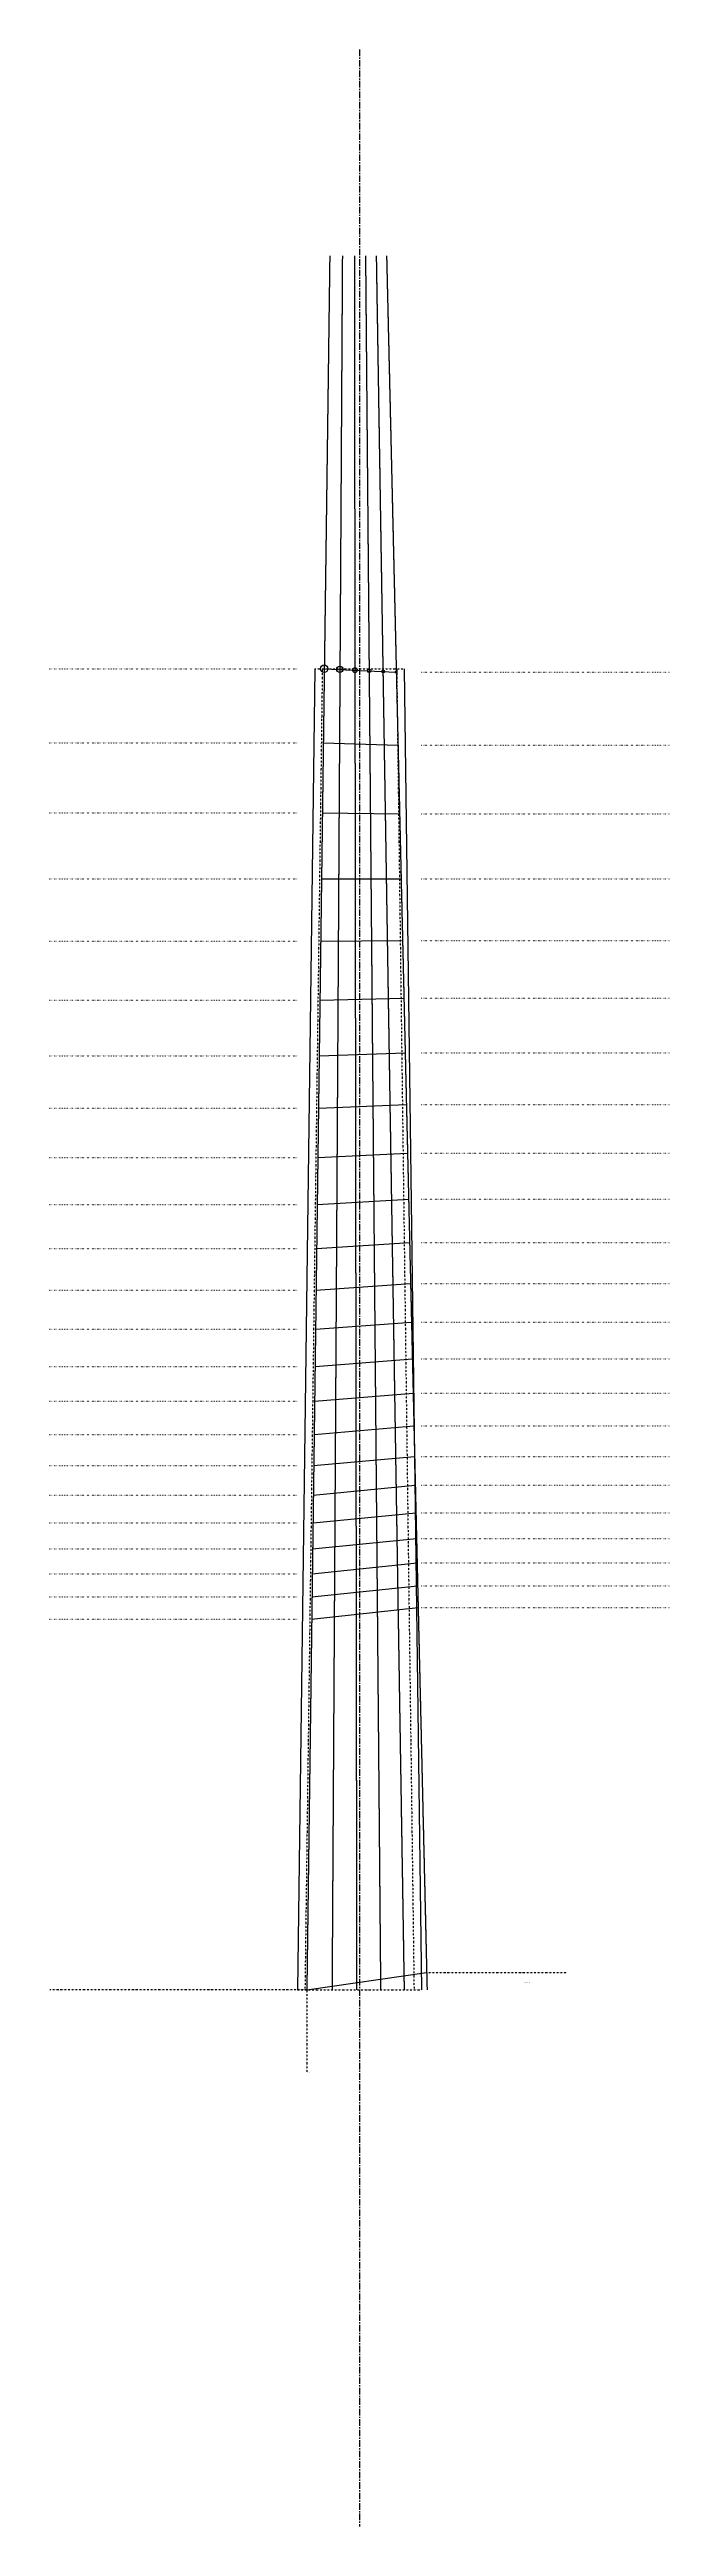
# Model space of a CAD drawing. Header units: millimetres. Extents: x 0 to 300, y -150 to 1050.
import ezdxf

# ---------------------------------------------------------------- set-up
doc = ezdxf.new("R2010")
doc.units = ezdxf.units.MM
for name, pattern in [('CENTER', [5.08, 3.175, -0.635, 0.635, -0.635]), ('DASHED', [1.524, 1.27, -0.254]), ('DASHED2', [0.762, 0.635, -0.127]), ('DOT', [0.508, 0, -0.508]), ('DOT2', [0.254, 0, -0.254])]:
    doc.linetypes.add(name, pattern=pattern)
doc.styles.add('OpenSans', font='OpenSans-Regular.ttf')

msp = doc.modelspace()

# ---------------------------------------------------------------- linework, layer by layer
at = {"linetype": 'CENTER'}
msp.add_line((150, 1050), (150, -150), dxfattribs=at)
at = {"linetype": 'DASHED'}
for p, q in [((135.6, 950), (124.5, 110)), ((141.7, 950), (136.7, 110)), ((147.5, 950), (148.6, 110)), ((152.9, 950), (160.2, 110)), ((158.1, 950), (171.6, 110)), ((163.1, 950), (182.7, 110))]:
    msp.add_line(p, q, dxfattribs=at)
at = {"linetype": 'DASHED2'}
for p, q in [((135.6, 950), (124.5, 110)), ((141.7, 950), (136.7, 110)), ((147.5, 950), (148.6, 110)), ((152.9, 950), (160.2, 110)), ((158.1, 950), (171.6, 110)), ((163.1, 950), (182.7, 110))]:
    msp.add_line(p, q, dxfattribs=at)
at = {"linetype": 'DOT'}
for p, q in [((0, 750), (120, 750)), ((180, 748.4), (300, 748.4)), ((0, 714.1), (120, 714.1)), ((180, 713), (300, 713)), ((0, 680.2), (120, 680.2)), ((180, 679.7), (300, 679.7)), ((0, 648.2), (120, 648.2)), ((180, 648.2), (300, 648.2)), ((0, 618), (120, 618)), ((180, 618.4), (300, 618.4)), ((0, 589.5), (120, 589.5)), ((180, 590.4), (300, 590.4)), ((0, 562.5), (120, 562.5)), ((180, 563.9), (300, 563.9)), ((0, 537.1), (120, 537.1)), ((180, 538.9), (300, 538.9)), ((0, 513.2), (120, 513.2)), ((180, 515.3), (300, 515.3)), ((180, 493), (300, 493)), ((0, 490.5), (120, 490.5)), ((0, 469.2), (120, 469.2)), ((180, 472), (300, 472)), ((0, 449), (120, 449)), ((180, 452.1), (300, 452.1)), ((180, 433.4), (300, 433.4)), ((0, 430), (120, 430)), ((0, 412), (120, 412)), ((180, 415.7), (300, 415.7)), ((180, 399), (300, 399)), ((0, 395.1), (120, 395.1)), ((0, 379.1), (120, 379.1)), ((180, 383.3), (300, 383.3)), ((0, 364), (120, 364)), ((180, 368.4), (300, 368.4)), ((0, 349.7), (120, 349.7)), ((180, 354.4), (300, 354.4)), ((0, 336.3), (120, 336.3)), ((180, 341.1), (300, 341.1)), ((180, 328.6), (300, 328.6)), ((0, 323.6), (120, 323.6)), ((180, 316.8), (300, 316.8)), ((0, 311.6), (120, 311.6)), ((0, 300.3), (120, 300.3)), ((180, 305.7), (300, 305.7)), ((0, 289.6), (120, 289.6)), ((180, 295.2), (300, 295.2))]:
    msp.add_line(p, q, dxfattribs=at)
for p, q in [((128.4, 750), (120, 110)), ((132.9, 750), (167.8, 748.4)), ((171.6, 750), (180, 110)), ((132.4, 714.1), (168.6, 713)), ((132, 680.2), (169.4, 679.7)), ((131.6, 648.2), (170.2, 648.2)), ((131.2, 618), (170.8, 618.4)), ((130.8, 589.5), (171.5, 590.4)), ((130.4, 562.5), (172.1, 563.9)), ((130.1, 537.1), (172.7, 538.9)), ((129.8, 513.2), (173.2, 515.3)), ((129.5, 490.5), (173.8, 493)), ((129.2, 469.2), (174.3, 472)), ((128.9, 449), (174.7, 452.1)), ((128.7, 430), (175.2, 433.4)), ((128.5, 412), (175.6, 415.7)), ((128.2, 395.1), (176, 399)), ((128, 379.1), (176.3, 383.3)), ((127.8, 364), (176.7, 368.4)), ((127.6, 349.7), (177, 354.4)), ((127.5, 336.3), (177.3, 341.1)), ((127.3, 323.6), (177.6, 328.6)), ((127.1, 311.6), (177.9, 316.8)), ((127, 300.3), (178.1, 305.7)), ((126.8, 289.6), (178.4, 295.2)), ((124.5, 110), (182.5, 118.4)), ((124.5, 110), (182.5, 118.4))]:
    msp.add_line(p, q)
at = {"linetype": 'DOT2'}
for p, q in [((132, 750), (123.6, 110)), ((128.4, 750), (171.6, 750)), ((168, 750), (176.4, 110)), ((124.5, 110), (0, 110)), ((120, 110), (180, 110)), ((124.5, 110), (124.5, 70)), ((182.5, 118.4), (250, 118.4))]:
    msp.add_line(p, q, dxfattribs=at)
for centre, radius in [((132.9, 750), 1.83), ((140.5, 749.7), 1.52), ((147.8, 749.3), 1.17), ((154.7, 749), 0.864), ((161.4, 748.7), 0.635), ((167.8, 748.4), 0.432)]:
    msp.add_circle(centre, radius)

# ---------------------------------------------------------------- texts
at = {"char_height": 0.1, "attachment_point": 1, "style": 'OpenSans'}
for s, insert in [('0 : 0.0 mm', (50, 750)), ('0 : 1.591 mm', (260, 748.4)), ('1 : 35.92 mm', (50, 714.1)), ('1 : 36.95 mm', (260, 713)), ('2 : 69.825 mm', (50, 680.2)), ('2 : 70.325 mm', (260, 679.7)), ('3 : 101.826 mm', (50, 648.2)), ('3 : 101.826 mm', (260, 648.2)), ('4 : 132.032 mm', (50, 618)), ('4 : 131.56 mm', (260, 618.4)), ('5 : 160.542 mm', (50, 589.5)), ('5 : 159.624 mm', (260, 590.4)), ('6 : 187.452 mm', (50, 562.5)), ('6 : 186.114 mm', (260, 563.9)), ('7 : 212.851 mm', (50, 537.1)), ('7 : 211.116 mm', (260, 538.9)), ('8 : 236.825 mm', (50, 513.2)), ('8 : 234.716 mm', (260, 515.3)), ('9 : 256.991 mm', (260, 493)), ('9 : 259.454 mm', (50, 490.5)), ('10 : 280.812 mm', (50, 469.2)), ('10 : 278.015 mm', (260, 472)), ('11 : 300.972 mm', (50, 449)), ('11 : 297.86 mm', (260, 452.1)), ('12 : 316.591 mm', (260, 433.4)), ('12 : 320.0 mm', (50, 430)), ('13 : 337.96 mm', (50, 412)), ('13 : 334.271 mm', (260, 415.7)), ('14 : 350.958 mm', (260, 399)), ('14 : 354.912 mm', (50, 395.1)), ('15 : 370.913 mm', (50, 379.1)), ('15 : 366.709 mm', (260, 383.3)), ('16 : 386.016 mm', (50, 364)), ('16 : 381.575 mm', (260, 368.4)), ('17 : 400.271 mm', (50, 349.7)), ('17 : 395.608 mm', (260, 354.4)), ('18 : 413.726 mm', (50, 336.3)), ('18 : 408.852 mm', (260, 341.1)), ('19 : 421.354 mm', (260, 328.6)), ('19 : 426.426 mm', (50, 323.6)), ('20 : 433.153 mm', (260, 316.8)), ('20 : 438.413 mm', (50, 311.6)), ('21 : 449.727 mm', (50, 300.3)), ('21 : 444.291 mm', (260, 305.7)), ('22 : 460.406 mm', (50, 289.6)), ('22 : 454.803 mm', (260, 295.2)), ('640.0 mm', (50, 110)), ('Compensación/Compensation:1.59 mm', (230, 113.4)), ('631.59 mm', (250, 118.4)), ('Puente con entonación/Intonated Bridge', (124.5, 70))]:
    msp.add_mtext(s, dxfattribs=dict(at, insert=insert))

doc.saveas('drawing.dxf')
